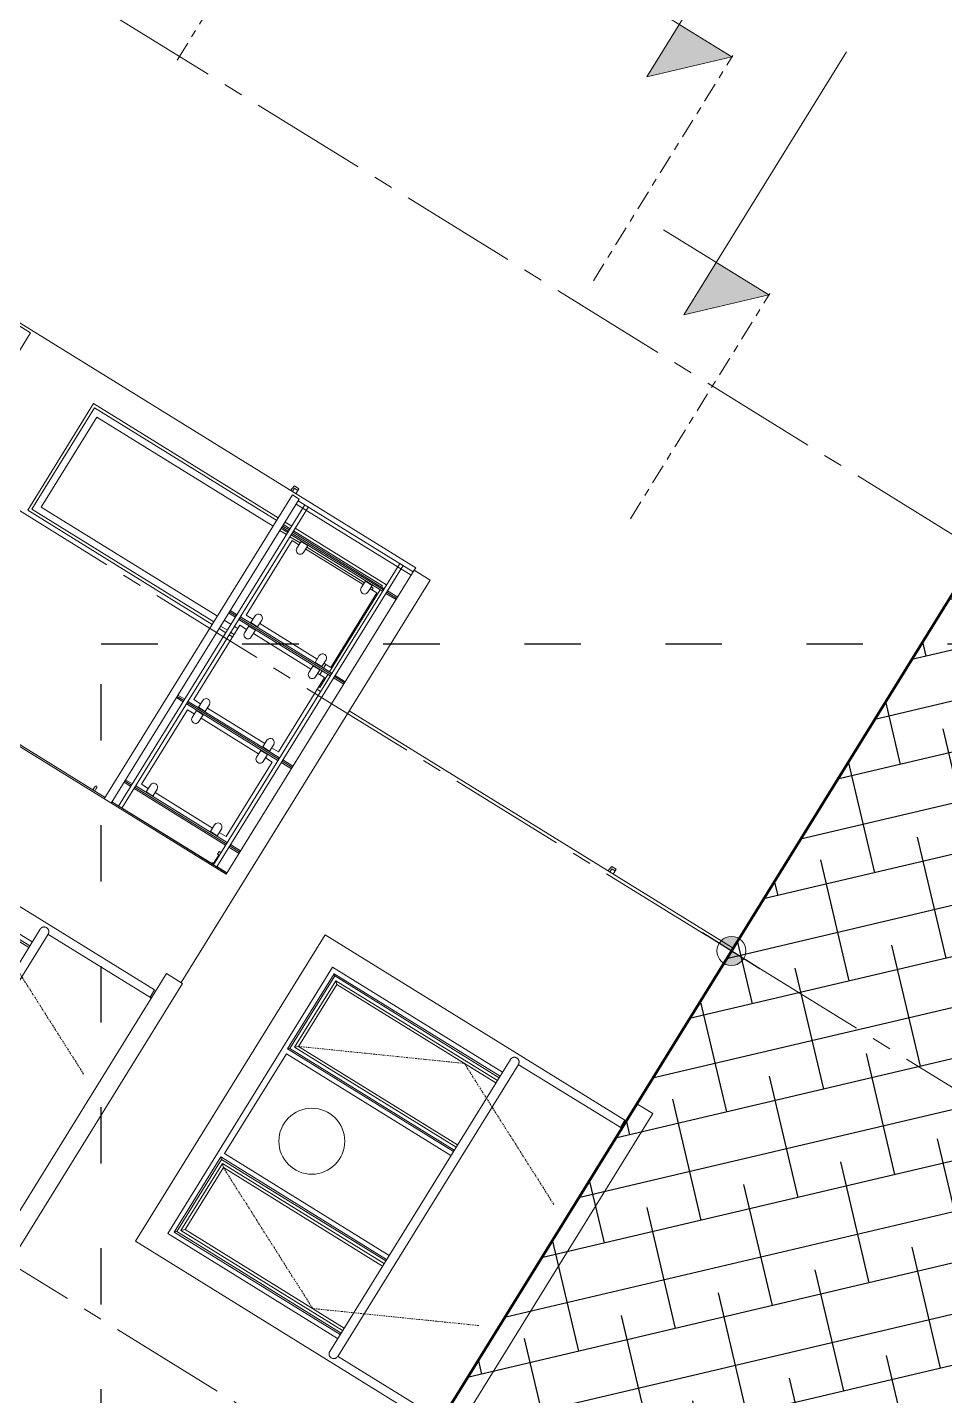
# Model space of a CAD drawing. Header units: millimetres. Extents: x 1373 to 40779, y 1939 to 6439.
# Drawn here: x 3224.4 to 3370.7, y 3599 to 3817.4 of the extents above; entities that cross this region are included whole.
import ezdxf

# ---------------------------------------------------------------- set-up
doc = ezdxf.new("R2010")
doc.units = ezdxf.units.MM
for name, pattern in [('ACAD_ISO03W100', [30, 12, -18]), ('Center', [3, 1.2, -0.6, 0.6, -0.6]), ('Centre', [1.34939, 0.635, -0.23813, 0.23813, -0.23813]), ('DASHDOTX2', [50.8, 25.4, -12.7, 0, -12.7]), ('IMPORT-CENTER2', [112.5, 75, -12.5, 12.5, -12.5])]:
    doc.linetypes.add(name, pattern=pattern)
for name, color, linetype, lineweight in [('A-DETL', 6, 'Continuous', 30), ('A-DOOR', 31, 'Continuous', 18), ('A-DOOR-FRAM', 31, 'Continuous', 18), ('A-FLOR', 192, 'Continuous', 30), ('A-FLOR-HRAL', 11, 'Continuous', 18), ('A-FLOR-LEVL', 51, 'Continuous', 18), ('A-GLAZ', 151, 'Continuous', 18), ('A-WALL', 20, 'Continuous', 9), ('HESAPLAMALAR', 2, 'Continuous', 30), ('kest', 4, 'DASHDOTX2', 50), ('S-GRID', 252, 'IMPORT-CENTER2', 5), ('ÖLÇÜ', 30, 'Continuous', 20)]:
    doc.layers.add(name, color=color, linetype=linetype, lineweight=lineweight)
doc.layers.add('TEFRIŞ', color=7, linetype='Continuous')
doc.layers.add('Çember', color=7, linetype='Continuous')

# ---------------------------------------------------------------- blocks, each defined once
blk = doc.blocks.new('A$Cc8751f80')
at = {"linetype": 'ACAD_ISO03W100', "ltscale": 3, "elevation": 20236.31}
blk.add_lwpolyline([(4428.69, 0), (0, 0), (0, 4561.66), (4428.69, 4561.66)], close=True, dxfattribs=at)
blk = doc.blocks.new('_MB_KAPI_CAMLI_B - _m_kapı_80_camlı-2079421-ÖN GÖRÜNÜŞ')
at = {"layer": 'A-DOOR'}
for p, q in [((-878.46, 500.7), (-879.96, 500.7)), ((-879.96, 499.3), (-878.46, 499.3)), ((-878.46, 501.22), (-878.46, 500)), ((-878.46, 500), (-878.46, 498.78)), ((-885.36, 411.5), (-887.36, 411.5)), ((-887.36, 410.18), (-887.36, 411.5)), ((-885.36, 410.18), (-885.36, 411.5)), ((-879.19, 410.81), (-879.19, 410.17)), ((-879.61, 410.5), (-885.36, 410.5)), ((-879.61, 410.24), (-879.61, 410.5))]:
    blk.add_line(p, q, dxfattribs=at)
at = {"layer": 'A-DOOR', "flags": 128}
for points in [[(-879.96, 500.7), (-880, 500.7), (-880.04, 500.7), (-880.08, 500.7), (-880.12, 500.7), (-880.16, 500.7), (-880.2, 500.7), (-880.24, 500.7), (-880.28, 500.7), (-880.32, 500.7), (-880.35, 500.7), (-880.39, 500.7), (-880.43, 500.7), (-880.46, 500.7), (-880.5, 500.7), (-880.53, 500.7), (-880.56, 500.7), (-880.59, 500.7), (-880.62, 500.7), (-880.65, 500.7), (-880.68, 500.7), (-880.71, 500.7), (-880.74, 500.7), (-880.76, 500.7), (-880.78, 500.7), (-880.81, 500.7), (-880.83, 500.7), (-880.85, 500.7), (-880.86, 500.7), (-880.88, 500.7), (-880.9, 500.7), (-880.91, 500.7), (-880.92, 500.7), (-880.93, 500.7), (-880.94, 500.7), (-880.95, 500.7), (-880.96, 500.7), (-880.96, 500.7), (-880.96, 500.7), (-880.96, 500.7)], [(-880.96, 499.3), (-880.96, 499.3), (-880.96, 499.3), (-880.96, 499.3), (-880.95, 499.3), (-880.94, 499.3), (-880.94, 499.3), (-880.93, 499.3), (-880.91, 499.3), (-880.9, 499.3), (-880.89, 499.3), (-880.87, 499.3), (-880.85, 499.3), (-880.83, 499.3), (-880.81, 499.3), (-880.79, 499.3), (-880.77, 499.3), (-880.74, 499.3), (-880.72, 499.3), (-880.69, 499.3), (-880.66, 499.3), (-880.63, 499.3), (-880.6, 499.3), (-880.57, 499.3), (-880.54, 499.3), (-880.5, 499.3), (-880.47, 499.3), (-880.44, 499.3), (-880.4, 499.3), (-880.36, 499.3), (-880.33, 499.3), (-880.29, 499.3), (-880.25, 499.3), (-880.21, 499.3), (-880.17, 499.3), (-880.13, 499.3), (-880.09, 499.3), (-880.06, 499.3), (-880.02, 499.3), (-879.98, 499.3), (-879.96, 499.3)], [(-879.61, 410.5), (-879.59, 410.5), (-879.57, 410.51), (-879.55, 410.51), (-879.53, 410.52), (-879.51, 410.52), (-879.49, 410.53), (-879.47, 410.54), (-879.45, 410.54), (-879.43, 410.55), (-879.42, 410.56), (-879.4, 410.57), (-879.38, 410.58), (-879.36, 410.6), (-879.35, 410.61), (-879.33, 410.62), (-879.32, 410.64), (-879.3, 410.65), (-879.29, 410.67), (-879.27, 410.68), (-879.26, 410.7), (-879.25, 410.71), (-879.24, 410.73), (-879.22, 410.75), (-879.21, 410.77), (-879.2, 410.79), (-879.2, 410.8), (-879.19, 410.81)], [(-879.19, 410.81), (-879.16, 410.88), (-879.12, 410.95), (-879.09, 411.02), (-879.04, 411.09), (-879, 411.15), (-878.95, 411.22), (-878.9, 411.28), (-878.85, 411.34), (-878.79, 411.4), (-878.74, 411.46), (-878.68, 411.51), (-878.62, 411.56), (-878.55, 411.61), (-878.49, 411.66), (-878.42, 411.7), (-878.35, 411.74)]]:
    blk.add_lwpolyline(points, dxfattribs=at)
at = {"layer": 'A-DOOR'}
for start, end in [(150, 180), (180, 210), (75, 120), (240, 285)]:
    blk.add_arc((-880.96, 500), 0.7, start, end, dxfattribs=at)
at = {"layer": 'A-DOOR-FRAM'}
for p, q in [((-878.36, 491.44), (-878.36, 617.5)), ((-877.36, 617.5), (-878.36, 617.5)), ((-878.36, 481.28), (-878.36, 486.36)), ((-878.36, 410.16), (-878.36, 478.74)), ((-878.36, 400), (-878.36, 407.62))]:
    blk.add_line(p, q, dxfattribs=at)
blk = doc.blocks.new('JTIRJRT')
at = {"layer": 'A-FLOR-LEVL'}
for points in [[(21874.35, -2972.24), (21874.35, -3011.74), (21913.84, -2972.24)], [(21991.13, -3072.24), (21991.13, -3111.74), (22030.62, -3072.24)]]:
    blk.add_hatch(color=256, dxfattribs=at).paths.add_polyline_path(points)
at = {"layer": 'A-FLOR-LEVL', "linetype": 'Centre', "ltscale": 20}
for p, q in [((22062.34, -2711.74), (21893.2, -2711.74)), ((22042.39, -3011.74), (21873.25, -3011.74)), ((22159.17, -3111.74), (21990.04, -3111.74))]:
    blk.add_line(p, q, dxfattribs=at)
at = {"layer": 'A-FLOR-LEVL'}
for p, q in [((21874.35, -3011.74), (21874.35, -2932.75)), ((21913.84, -2972.24), (21716.37, -2972.24)), ((21913.84, -2972.24), (21874.35, -3011.74)), ((21991.13, -3111.74), (21991.13, -3032.75)), ((22030.62, -3072.24), (21833.16, -3072.24)), ((22030.62, -3072.24), (21991.13, -3111.74))]:
    blk.add_line(p, q, dxfattribs=at)
blk = doc.blocks.new('sfthgfhfgh')
at = {"layer": 'ÖLÇÜ'}
h = blk.add_hatch(color=256, dxfattribs=at)
h.paths.add_polyline_path([(-3321.6, 15883.9), (-3321.1, 15834.4), (-3271.6, 15834.9, 0.414214)])
h.paths.add_polyline_path([(-3370.6, 15833.9, 0.414214), (-3320.6, 15784.9), (-3321.1, 15834.4)])
at = {"layer": 'TEFRIŞ', "color": 4}
blk.add_line((-3320.4, 15719.6), (-3321.8, 15950.7), dxfattribs=at)
at = {"layer": 'ÖLÇÜ'}
blk.add_line((-3406.1, 15833.6), (-2971.1, 15837.8), dxfattribs=at)
blk.add_circle((-3321.1, 15834.4), 49.5, dxfattribs=at)
blk = doc.blocks.new('A$C06b003cd')
at = {"layer": 'A-DETL', "lineweight": 25}
h = blk.add_hatch(dxfattribs=at)
h.set_pattern_fill('ANSI38', color=8, scale=10)
h.set_pattern_definition([(45, (-29923.67, -2691.71), (-22.45064, 22.45064), []), (135, (-29923.67, -2691.71), (-67.35192, 22.45064), [79.375, -47.625])])
h.paths.add_polyline_path([(289.9, 884.05), (3343.92, 884.05), (3343.92, 337.14), (289.9, 337.14)])
at = {"layer": 'A-FLOR', "color": 1, "lineweight": 20}
for p, q in [((624.43, 1484.05), (624.43, 1472.05)), ((852.7, 1472.05), (624.43, 1472.05)), ((624.43, 1184.05), (852.7, 1184.05)), ((624.43, 1184.05), (624.43, 1172.05)), ((926.56, 1172.05), (624.43, 1172.05))]:
    blk.add_line(p, q, dxfattribs=at)
at = {"layer": 'A-FLOR-HRAL'}
for p, q in [((624.43, 1275.49), (852.7, 1275.49)), ((624.43, 1275.49), (624.43, 1270.41)), ((624.43, 1270.41), (852.7, 1270.41)), ((625.7, 1270.41), (625.7, 1184.05)), ((628.24, 1184.05), (628.24, 1270.41)), ((644.63, 1265.33), (644.63, 1270.41)), ((646.54, 1270.41), (646.54, 1265.33)), ((708.13, 1265.33), (708.13, 1270.41)), ((710.04, 1270.41), (710.04, 1265.33)), ((771.63, 1265.33), (771.63, 1270.41)), ((773.54, 1270.41), (773.54, 1265.33)), ((835.13, 1265.33), (835.13, 1270.41)), ((837.04, 1270.41), (837.04, 1265.33)), ((851.84, 1184.05), (851.84, 1270.41)), ((625.7, 1265.33), (851.84, 1265.33)), ((625.7, 1265.33), (625.7, 1262.79)), ((625.7, 1262.79), (851.84, 1262.79)), ((644.63, 1194.21), (644.63, 1262.79)), ((646.54, 1262.79), (646.54, 1194.21)), ((705.27, 1260.25), (649.39, 1260.25)), ((649.39, 1260.25), (649.39, 1255.17)), ((705.27, 1255.17), (705.27, 1260.25)), ((708.13, 1194.21), (708.13, 1262.79)), ((710.04, 1262.79), (710.04, 1194.21)), ((768.77, 1260.25), (712.89, 1260.25)), ((712.89, 1260.25), (712.89, 1255.17)), ((768.77, 1255.17), (768.77, 1260.25)), ((771.63, 1194.21), (771.63, 1262.79)), ((773.54, 1262.79), (773.54, 1194.21)), ((832.27, 1260.25), (776.39, 1260.25)), ((776.39, 1260.25), (776.39, 1255.17)), ((832.27, 1255.17), (832.27, 1260.25)), ((835.13, 1194.21), (835.13, 1262.79)), ((837.04, 1262.79), (837.04, 1194.21)), ((651.93, 1255.17), (646.85, 1255.17)), ((646.85, 1255.17), (646.85, 1250.09)), ((646.85, 1250.09), (651.93, 1250.09)), ((649.39, 1250.09), (649.39, 1206.91)), ((707.81, 1255.17), (702.73, 1255.17)), ((702.73, 1250.09), (707.81, 1250.09)), ((705.27, 1206.91), (705.27, 1250.09)), ((707.81, 1250.09), (707.81, 1255.17)), ((715.43, 1255.17), (710.35, 1255.17)), ((710.35, 1255.17), (710.35, 1250.09)), ((710.35, 1250.09), (715.43, 1250.09)), ((712.89, 1250.09), (712.89, 1206.91)), ((771.31, 1255.17), (766.23, 1255.17)), ((766.23, 1250.09), (771.31, 1250.09)), ((768.77, 1206.91), (768.77, 1250.09)), ((771.31, 1250.09), (771.31, 1255.17)), ((778.93, 1255.17), (773.85, 1255.17)), ((773.85, 1255.17), (773.85, 1250.09)), ((773.85, 1250.09), (778.93, 1250.09)), ((776.39, 1250.09), (776.39, 1206.91)), ((834.81, 1255.17), (829.73, 1255.17)), ((829.73, 1250.09), (834.81, 1250.09)), ((832.27, 1206.91), (832.27, 1250.09)), ((834.81, 1250.09), (834.81, 1255.17)), ((651.93, 1206.91), (646.85, 1206.91)), ((646.85, 1206.91), (646.85, 1201.83)), ((707.81, 1206.91), (702.73, 1206.91)), ((707.81, 1201.83), (707.81, 1206.91)), ((715.43, 1206.91), (710.35, 1206.91)), ((710.35, 1206.91), (710.35, 1201.83)), ((771.31, 1206.91), (766.23, 1206.91)), ((771.31, 1201.83), (771.31, 1206.91)), ((778.93, 1206.91), (773.85, 1206.91)), ((773.85, 1206.91), (773.85, 1201.83)), ((834.81, 1206.91), (829.73, 1206.91)), ((834.81, 1201.83), (834.81, 1206.91)), ((646.85, 1201.83), (651.93, 1201.83)), ((649.39, 1201.83), (649.39, 1196.75)), ((649.39, 1196.75), (705.27, 1196.75)), ((702.73, 1201.83), (707.81, 1201.83)), ((705.27, 1196.75), (705.27, 1201.83)), ((710.35, 1201.83), (715.43, 1201.83)), ((712.89, 1201.83), (712.89, 1196.75)), ((712.89, 1196.75), (768.77, 1196.75)), ((766.23, 1201.83), (771.31, 1201.83)), ((768.77, 1196.75), (768.77, 1201.83)), ((773.85, 1201.83), (778.93, 1201.83)), ((776.39, 1201.83), (776.39, 1196.75)), ((776.39, 1196.75), (832.27, 1196.75)), ((829.73, 1201.83), (834.81, 1201.83)), ((832.27, 1196.75), (832.27, 1201.83)), ((625.7, 1194.21), (851.84, 1194.21)), ((625.7, 1194.21), (625.7, 1191.67)), ((625.7, 1191.67), (851.84, 1191.67)), ((644.63, 1184.05), (644.63, 1191.67)), ((646.54, 1191.67), (646.54, 1184.05)), ((708.13, 1184.05), (708.13, 1191.67)), ((710.04, 1191.67), (710.04, 1184.05)), ((771.63, 1184.05), (771.63, 1191.67)), ((773.54, 1191.67), (773.54, 1184.05)), ((835.13, 1184.05), (835.13, 1191.67)), ((837.04, 1191.67), (837.04, 1184.05))]:
    blk.add_line(p, q, dxfattribs=at)
at = {"layer": 'A-FLOR-HRAL', "linetype": 'Continuous'}
for p, q in [((645.58, 1265.33), (645.58, 1270.41)), ((709.08, 1265.33), (709.08, 1270.41)), ((772.58, 1265.33), (772.58, 1270.41)), ((836.08, 1265.33), (836.08, 1270.41)), ((645.58, 1194.21), (645.58, 1262.79)), ((709.08, 1194.21), (709.08, 1262.79)), ((772.58, 1194.21), (772.58, 1262.79)), ((836.08, 1194.21), (836.08, 1262.79)), ((645.58, 1184.05), (645.58, 1191.67)), ((709.08, 1184.05), (709.08, 1191.67)), ((772.58, 1184.05), (772.58, 1191.67)), ((836.08, 1184.05), (836.08, 1191.67))]:
    blk.add_line(p, q, dxfattribs=at)
at = {"layer": 'A-FLOR-HRAL'}
for centre, start, end in [((651.93, 1252.63), 270, 90), ((702.73, 1252.63), 90, 270), ((715.43, 1252.63), 270, 90), ((766.23, 1252.63), 90, 270), ((778.93, 1252.63), 270, 90), ((829.73, 1252.63), 90, 270), ((651.93, 1204.37), 270, 90), ((702.73, 1204.37), 90, 270), ((715.43, 1204.37), 270, 90), ((766.23, 1204.37), 90, 270), ((778.93, 1204.37), 270, 90), ((829.73, 1204.37), 90, 270)]:
    blk.add_arc(centre, 2.54, start, end, dxfattribs=at)
at = {"layer": 'A-GLAZ'}
for p, q in [((721.7, 1414.05), (641.7, 1414.05)), ((641.7, 1414.05), (641.7, 1275.49)), ((643.6, 1275.49), (643.6, 1412.15)), ((643.6, 1412.15), (719.8, 1412.15)), ((648, 1275.49), (648, 1407.75)), ((648, 1407.75), (715.4, 1407.75)), ((715.4, 1407.75), (715.4, 1275.49)), ((719.8, 1412.15), (719.8, 1275.49)), ((721.7, 1275.49), (721.7, 1414.05)), ((939.56, 1409.05), (939.56, 1184.05)), ((954.56, 1266.58), (954.56, 1394.05)), ((957.56, 1266.57), (957.56, 1391.05)), ((958.64, 1266.57), (958.64, 1389.97)), ((622.7, 1278), (618.95, 1277.43)), ((618.95, 1277.43), (618.95, 1274.05)), ((620.2, 1276.55), (622.7, 1276.55)), ((620.2, 1276.55), (620.2, 1274.05)), ((618.95, 1274.05), (620.2, 1274.05)), ((622.7, 1274.05), (620.2, 1274.05)), ((641.7, 1270.41), (641.7, 1265.33)), ((643.6, 1265.33), (643.6, 1270.41)), ((648, 1265.33), (648, 1270.41)), ((715.4, 1270.41), (715.4, 1265.33)), ((719.8, 1270.41), (719.8, 1265.33)), ((721.7, 1265.33), (721.7, 1270.41)), ((641.7, 1262.79), (641.7, 1194.21)), ((643.6, 1195.95), (643.6, 1262.79)), ((648, 1255.17), (648, 1262.79)), ((715.4, 1262.79), (715.4, 1260.25)), ((719.8, 1262.79), (719.8, 1260.25)), ((721.7, 1260.25), (721.7, 1262.79)), ((1164.13, 1266.58), (944.99, 1266.58)), ((944.99, 1260.68), (944.99, 1183.05)), ((944.99, 1260.58), (1164.13, 1260.58)), ((648, 1206.91), (648, 1250.09)), ((648, 1200.35), (648, 1201.83)), ((649.39, 1200.35), (648, 1200.35)), ((708.13, 1200.35), (705.27, 1200.35)), ((712.89, 1200.35), (710.04, 1200.35)), ((719.8, 1196.75), (719.8, 1195.95)), ((721.7, 1194.21), (721.7, 1196.75)), ((644.63, 1195.95), (643.6, 1195.95)), ((708.13, 1195.95), (646.54, 1195.95)), ((719.8, 1195.95), (710.04, 1195.95)), ((926.56, 1183.05), (1189.07, 1183.05)), ((926.56, 1171.05), (926.56, 1183.05)), ((939.56, 1184.05), (944.99, 1184.05)), ((1189.07, 1171.05), (926.56, 1171.05)), ((1082.42, 1110.05), (852.42, 1110.05)), ((852.42, 1110.05), (852.42, 885.05)), ((1082.42, 885.05), (1082.42, 1110.05)), ((867.42, 967.58), (867.42, 1095.05)), ((867.42, 1095.05), (1067.42, 1095.05)), ((870.42, 967.57), (870.42, 1092.05)), ((871.49, 1090.97), (870.42, 1092.05)), ((870.42, 1092.05), (926.92, 1092.05)), ((926.92, 1092.05), (925.84, 1090.97)), ((926.92, 1092.05), (926.92, 967.58)), ((1007.92, 1092.05), (1064.42, 1092.05)), ((1007.92, 967.58), (1007.92, 1092.05)), ((1007.92, 1092.05), (1009.08, 1090.89)), ((1063.25, 1090.89), (1064.42, 1092.05)), ((1064.42, 1092.05), (1064.42, 967.58)), ((1067.42, 1095.05), (1067.42, 967.58)), ((871.49, 967.57), (871.49, 1090.97)), ((925.84, 1090.97), (871.49, 1090.97)), ((875.42, 1087.05), (873.67, 1088.79)), ((873.67, 1088.79), (873.67, 967.57)), ((923.66, 1088.79), (873.67, 1088.79)), ((875.42, 1087.05), (875.42, 967.57)), ((921.92, 1087.05), (875.42, 1087.05)), ((923.66, 1088.79), (921.92, 1087.05)), ((921.92, 967.58), (921.92, 1087.05)), ((923.66, 967.58), (923.66, 1088.79)), ((925.84, 1090.97), (925.84, 967.58)), ((929.92, 967.58), (929.92, 1091.05)), ((929.92, 1091.05), (1004.92, 1091.05)), ((1004.92, 1091.05), (1004.92, 967.58)), ((1009.08, 1090.89), (1063.25, 1090.89)), ((1009.08, 1090.89), (1009.08, 967.58)), ((1061.3, 1088.93), (1011.03, 1088.93)), ((1011.03, 967.58), (1011.03, 1088.93)), ((1011.03, 1088.93), (1012.92, 1087.05)), ((1059.42, 1087.05), (1012.92, 1087.05)), ((1012.92, 1087.05), (1012.92, 967.58)), ((1059.42, 1087.05), (1061.3, 1088.93)), ((1059.42, 967.58), (1059.42, 1087.05)), ((1061.3, 967.58), (1061.3, 1088.93)), ((1063.25, 1090.89), (1063.25, 967.58)), ((722.7, 978), (718.95, 977.43)), ((718.95, 977.43), (718.95, 974.05)), ((718.95, 974.05), (720.2, 974.05)), ((720.2, 976.55), (722.7, 976.55)), ((720.2, 976.55), (720.2, 974.05)), ((722.7, 974.05), (720.2, 974.05)), ((1076.98, 967.58), (857.85, 967.58)), ((857.85, 961.68), (857.85, 884.05)), ((857.85, 961.58), (1076.98, 961.58)), ((1076.98, 961.68), (1076.98, 884.05)), ((839.42, 884.05), (1101.92, 884.05)), ((839.42, 872.05), (839.42, 884.05)), ((852.42, 885.05), (857.85, 885.05)), ((1101.92, 872.05), (839.42, 872.05))]:
    blk.add_line(p, q, dxfattribs=at)
at = {"layer": 'A-GLAZ', "linetype": 'Center'}
for p, q in [((1009.06, 1194.35), (962.56, 1290.2)), ((921.92, 1087.05), (875.42, 991.2)), ((1012.92, 1087.05), (1059.42, 991.2)), ((921.92, 895.35), (875.42, 991.2)), ((1012.92, 895.35), (1059.42, 991.2))]:
    blk.add_line(p, q, dxfattribs=at)
at = {"layer": 'A-GLAZ'}
for points, knots in [([(944.99, 1266.58), (944.93, 1266.58), (944.8, 1266.58), (944.6, 1266.56), (944.4, 1266.52), (944.21, 1266.48), (944.03, 1266.42), (943.84, 1266.35), (943.66, 1266.27), (943.49, 1266.18), (943.32, 1266.08), (943.11, 1265.92), (942.91, 1265.75), (942.73, 1265.56), (942.57, 1265.36), (942.38, 1265.08), (942.21, 1264.73), (942.04, 1264.23), (941.99, 1263.84), (941.99, 1263.58)], [0.5, 0.5, 0.5, 0.5, 0.5208333, 0.5416667, 0.5625, 0.5833333, 0.6041667, 0.625, 0.6458333, 0.6666667, 0.6875, 0.7083333, 0.75, 0.7708333, 0.7916667, 0.8333333, 0.875, 0.9166667, 1, 1, 1, 1]), ([(941.99, 1263.58), (941.99, 1263.32), (942.04, 1262.93), (942.21, 1262.43), (942.38, 1262.08), (942.57, 1261.8), (942.73, 1261.6), (942.91, 1261.41), (943.16, 1261.19), (943.43, 1261.01), (943.66, 1260.89), (943.84, 1260.81), (944.03, 1260.74), (944.21, 1260.68), (944.4, 1260.64), (944.6, 1260.6), (944.8, 1260.58), (944.93, 1260.58), (944.99, 1260.58)], [0, 0, 0, 0, 0.0833333, 0.125, 0.1666667, 0.2083333, 0.2291667, 0.25, 0.2916667, 0.3333333, 0.3541667, 0.375, 0.3958333, 0.4166667, 0.4375, 0.4583333, 0.4791667, 0.5, 0.5, 0.5, 0.5]), ([(857.85, 967.58), (857.78, 967.58), (857.65, 967.58), (857.46, 967.56), (857.26, 967.52), (857.07, 967.48), (856.88, 967.42), (856.7, 967.35), (856.52, 967.27), (856.35, 967.18), (856.18, 967.08), (855.97, 966.92), (855.77, 966.75), (855.59, 966.56), (855.42, 966.36), (855.24, 966.08), (855.07, 965.73), (854.9, 965.23), (854.85, 964.84), (854.85, 964.58)], [0.5, 0.5, 0.5, 0.5, 0.5208333, 0.5416667, 0.5625, 0.5833333, 0.6041667, 0.625, 0.6458333, 0.6666667, 0.6875, 0.7083333, 0.75, 0.7708333, 0.7916667, 0.8333333, 0.875, 0.9166667, 1, 1, 1, 1]), ([(854.85, 964.58), (854.85, 964.32), (854.9, 963.93), (855.07, 963.43), (855.24, 963.08), (855.42, 962.8), (855.59, 962.6), (855.77, 962.41), (856.02, 962.19), (856.29, 962.01), (856.52, 961.89), (856.7, 961.81), (856.88, 961.74), (857.07, 961.68), (857.26, 961.64), (857.46, 961.6), (857.65, 961.58), (857.78, 961.58), (857.85, 961.58)], [0, 0, 0, 0, 0.0833333, 0.125, 0.1666667, 0.2083333, 0.2291667, 0.25, 0.2916667, 0.3333333, 0.3541667, 0.375, 0.3958333, 0.4166667, 0.4375, 0.4583333, 0.4791667, 0.5, 0.5, 0.5, 0.5]), ([(1076.98, 967.58), (1077.05, 967.58), (1077.18, 967.58), (1077.38, 967.56), (1077.57, 967.52), (1077.76, 967.48), (1077.95, 967.42), (1078.13, 967.35), (1078.31, 967.27), (1078.49, 967.18), (1078.65, 967.08), (1078.87, 966.92), (1079.06, 966.75), (1079.24, 966.56), (1079.41, 966.36), (1079.59, 966.08), (1079.76, 965.73), (1079.93, 965.23), (1079.98, 964.84), (1079.98, 964.58)], [0.5, 0.5, 0.5, 0.5, 0.5208333, 0.5416667, 0.5625, 0.5833333, 0.6041667, 0.625, 0.6458333, 0.6666667, 0.6875, 0.7083333, 0.75, 0.7708333, 0.7916667, 0.8333333, 0.875, 0.9166667, 1, 1, 1, 1]), ([(1079.98, 964.58), (1079.98, 964.32), (1079.93, 963.93), (1079.76, 963.43), (1079.59, 963.08), (1079.41, 962.8), (1079.24, 962.6), (1079.06, 962.41), (1078.82, 962.19), (1078.54, 962.01), (1078.31, 961.89), (1078.13, 961.81), (1077.95, 961.74), (1077.76, 961.68), (1077.57, 961.64), (1077.38, 961.6), (1077.18, 961.58), (1077.05, 961.58), (1076.98, 961.58)], [0, 0, 0, 0, 0.0833333, 0.125, 0.1666667, 0.2083333, 0.2291667, 0.25, 0.2916667, 0.3333333, 0.3541667, 0.375, 0.3958333, 0.4166667, 0.4375, 0.4583333, 0.4791667, 0.5, 0.5, 0.5, 0.5])]:
    blk.add_open_spline(points, degree=3, knots=knots, dxfattribs=at)
at = {"layer": 'A-WALL'}
for p, q in [((622.7, 1184.05), (622.7, 2372.05)), ((852.7, 1184.05), (852.7, 2372.05)), ((641.7, 1414.05), (641.7, 1275.49)), ((641.7, 1414.05), (721.7, 1414.05)), ((721.7, 1414.05), (721.7, 1275.49)), ((641.7, 1270.41), (641.7, 1265.33)), ((721.7, 1270.41), (721.7, 1265.33)), ((641.7, 1262.79), (641.7, 1194.21)), ((721.7, 1262.79), (721.7, 1260.25)), ((721.7, 1196.75), (721.7, 1194.21)), ((624.43, 1184.05), (622.7, 1184.05)), ((722.7, 1172.05), (722.7, 884.05)), ((839.42, 884.05), (422.38, 884.05))]:
    blk.add_line(p, q, dxfattribs=at)
at = {"layer": 'kest', "color": 3, "linetype": 'ByBlock'}
blk.add_line((287.69, 884.05), (3346.61, 884.05), dxfattribs=at)
at = {"layer": 'S-GRID', "lineweight": 18}
for p, q in [((424.38, 0), (424.38, 2897.19)), ((724.7, 2.71), (724.7, 2897.19)), ((1136.42, 2.71), (1136.42, 2897.19))]:
    blk.add_line(p, q, dxfattribs=at)
at = {"layer": 'Çember', "color": 1, "linetype": 'Continuous', "lineweight": 5}
blk.add_circle((968.92, 1047.91), 21.02, dxfattribs=at)
at = {"layer": 'A-DETL'}
blk.add_blockref('JTIRJRT', (-21635.21, 4195.78), dxfattribs=at)
at = {"layer": 'A-DETL', "xscale": -0.1870974158142238, "yscale": 0.1870974158142238, "zscale": 0.1870974158142238, "rotation": 0.5566844251430857}
blk.add_blockref('sfthgfhfgh', (132.15, -2084.43), dxfattribs=at)
at = {"layer": 'A-DOOR'}
blk.add_blockref('_MB_KAPI_CAMLI_B - _m_kapı_80_camlı-2079421-ÖN GÖRÜNÜŞ', (1730.06, 784.05), dxfattribs=at)

msp = doc.modelspace()

# ---------------------------------------------------------------- block references
at = {"color": 4, "xscale": 0.25, "yscale": 0.25, "zscale": 0.25}
msp.add_blockref('A$Cc8751f80', (3236.17, 2578.53), dxfattribs=at)
at = {"layer": 'HESAPLAMALAR', "color": 4, "xscale": -0.25, "yscale": 0.25, "zscale": 0.25, "rotation": 58.25914932388586}
msp.add_blockref('A$C06b003cd', (3619.98, 3707.76, 5059.08), dxfattribs=at)

doc.saveas('drawing.dxf')
